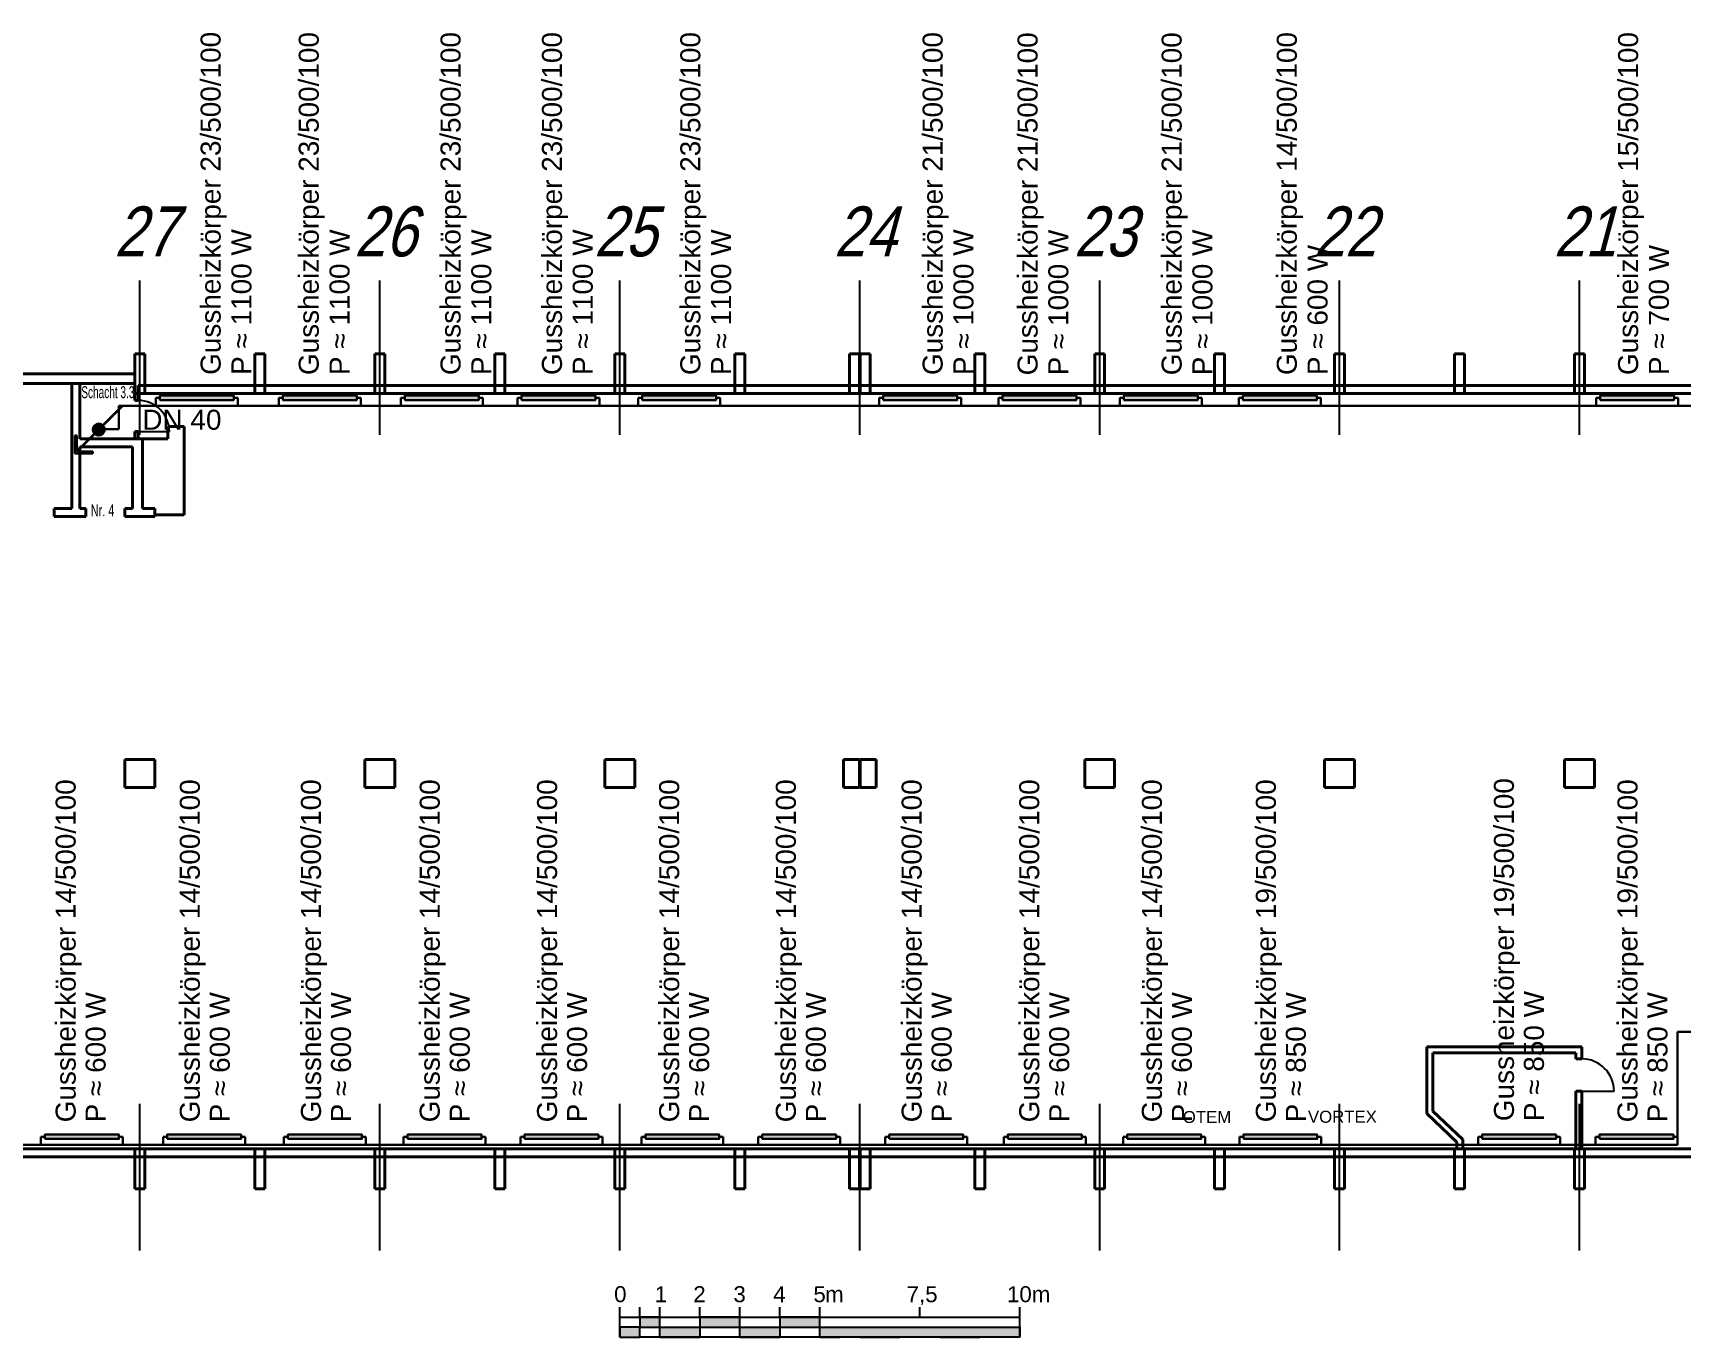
# Model space of a CAD drawing. Header units: millimetres. Extents: x 18890 to 172266, y 49189 to 117799.
# Drawn here: x 93655 to 134870, y 64227 to 96848 of the extents above; entities that cross this region are included whole.
import ezdxf
from ezdxf.enums import TextEntityAlignment as Align

# ---------------------------------------------------------------- set-up
doc = ezdxf.new("R2010")
doc.units = ezdxf.units.MM
doc.linetypes.add('ACAD_ISO10W100', pattern=[18, 12, -3, 0, -3])
for name, color, linetype, lineweight in [('A03_Türen', 254, 'Continuous', 25), ('A0_Grundriß', 7, 'Continuous', 40), ('Heiz Wasser +50 -Heizkörper Rücklauff', 241, 'Continuous', 30), ('Heiz Wasser +60 -Heizkörper Vorlauf', 6, 'Continuous', 30), ('Maßstab', 7, 'Continuous', 25)]:
    doc.layers.add(name, color=color, linetype=linetype, lineweight=lineweight)
for name, color, linetype in [('A06_Text', 7, 'Continuous'), ('A06_Text  -Belegung', 253, 'Continuous'), ('A07_Achslinien', 253, 'ACAD_ISO10W100')]:
    doc.layers.add(name, color=color, linetype=linetype)
doc.styles.get("Standard").update_dxf_attribs({"font": 'arial.ttf'})

msp = doc.modelspace()

# ---------------------------------------------------------------- hatches: boundary and pattern name
at = {"layer": 'Heiz Wasser +50 -Heizkörper Rücklauff'}
h = msp.add_hatch(color=256, dxfattribs=at)
h.dxf.hatch_style = 1
h.paths.add_polyline_path([(95401, 87037, -0.023583), (95411, 87027), (95906, 87522), (95896, 87532)])
h.paths.add_polyline_path([(94749, 86375), (94749, 86775), (94699, 86775), (94699, 86325), (95149, 86325), (95149, 86375)])
h.paths.add_polyline_path([(94759, 86375), (95199, 86815, -0.023583), (95189, 86825), (94749, 86385), (94749, 86375)])
h = msp.add_hatch(color=256, dxfattribs=at)
h.dxf.hatch_style = 1
h.paths.add_polyline_path([(95150, 86926, 0.198912), (95194, 86820), (95406, 87032, 0.668179)])
h.paths.add_polyline_path([(95194, 86820, 0.668179), (95450, 86926, 0.198912), (95406, 87032)])
at = {"layer": 'Heiz Wasser +60 -Heizkörper Vorlauf'}
h = msp.add_hatch(color=256, dxfattribs=at)
h.dxf.hatch_style = 1
h.paths.add_polyline_path([(98678, 87665), (98678, 87775), (96828, 87775), (96828, 87665)])
h = msp.add_hatch(color=256, dxfattribs=at)
h.dxf.hatch_style = 1
h.paths.add_polyline_path([(101751, 87665), (101751, 87775), (99901, 87775), (99901, 87665)])
h = msp.add_hatch(color=256, dxfattribs=at)
h.dxf.hatch_style = 1
h.paths.add_polyline_path([(104803, 87665), (104803, 87775), (102953, 87775), (102953, 87665)])
h = msp.add_hatch(color=256, dxfattribs=at)
h.dxf.hatch_style = 1
h.paths.add_polyline_path([(107722, 87665), (107722, 87775), (105872, 87775), (105872, 87665)])
h = msp.add_hatch(color=256, dxfattribs=at)
h.dxf.hatch_style = 1
h.paths.add_polyline_path([(110737, 87665), (110737, 87775), (108887, 87775), (108887, 87665)])
h = msp.add_hatch(color=256, dxfattribs=at)
h.dxf.hatch_style = 1
h.paths.add_polyline_path([(116769, 87665), (116769, 87775), (114919, 87775), (114919, 87665)])
h = msp.add_hatch(color=256, dxfattribs=at)
h.dxf.hatch_style = 1
h.paths.add_polyline_path([(119748, 87665), (119748, 87775), (117898, 87775), (117898, 87665)])
h = msp.add_hatch(color=256, dxfattribs=at)
h.dxf.hatch_style = 1
h.paths.add_polyline_path([(122782, 87665), (122782, 87775), (120932, 87775), (120932, 87665)])
h = msp.add_hatch(color=256, dxfattribs=at)
h.dxf.hatch_style = 1
h.paths.add_polyline_path([(125765, 87665), (125765, 87775), (123915, 87775), (123915, 87665)])
h = msp.add_hatch(color=256, dxfattribs=at)
h.dxf.hatch_style = 1
h.paths.add_polyline_path([(134695, 87665), (134695, 87775), (132845, 87775), (132845, 87665)])
h = msp.add_hatch(color=256, dxfattribs=at)
h.dxf.hatch_style = 1
h.paths.add_polyline_path([(95803, 69182), (95803, 69292), (93953, 69292), (93953, 69182)])
h = msp.add_hatch(color=256, dxfattribs=at)
h.dxf.hatch_style = 1
h.paths.add_polyline_path([(98858, 69182), (98858, 69292), (97008, 69292), (97008, 69182)])
h = msp.add_hatch(color=256, dxfattribs=at)
h.dxf.hatch_style = 1
h.paths.add_polyline_path([(101880, 69182), (101880, 69292), (100030, 69292), (100030, 69182)])
h = msp.add_hatch(color=256, dxfattribs=at)
h.dxf.hatch_style = 1
h.paths.add_polyline_path([(104874, 69182), (104874, 69292), (103024, 69292), (103024, 69182)])
h = msp.add_hatch(color=256, dxfattribs=at)
h.dxf.hatch_style = 1
h.paths.add_polyline_path([(107794, 69182), (107794, 69292), (105944, 69292), (105944, 69182)])
h = msp.add_hatch(color=256, dxfattribs=at)
h.dxf.hatch_style = 1
h.paths.add_polyline_path([(110819, 69182), (110819, 69292), (108969, 69292), (108969, 69182)])
h = msp.add_hatch(color=256, dxfattribs=at)
h.dxf.hatch_style = 1
h.paths.add_polyline_path([(113741, 69182), (113741, 69292), (111891, 69292), (111891, 69182)])
h = msp.add_hatch(color=256, dxfattribs=at)
h.dxf.hatch_style = 1
h.paths.add_polyline_path([(116918, 69182), (116918, 69292), (115068, 69292), (115068, 69182)])
h = msp.add_hatch(color=256, dxfattribs=at)
h.dxf.hatch_style = 1
h.paths.add_polyline_path([(119881, 69182), (119881, 69292), (118031, 69292), (118031, 69182)])
h = msp.add_hatch(color=256, dxfattribs=at)
h.dxf.hatch_style = 1
h.paths.add_polyline_path([(122872, 69182), (122872, 69292), (121022, 69292), (121022, 69182)])
h = msp.add_hatch(color=256, dxfattribs=at)
h.dxf.hatch_style = 1
h.paths.add_polyline_path([(125774, 69182), (125774, 69292), (123924, 69292), (123924, 69182)])
h = msp.add_hatch(color=256, dxfattribs=at)
h.dxf.hatch_style = 1
h.paths.add_polyline_path([(131744, 69182), (131744, 69292), (129894, 69292), (129894, 69182)])
h = msp.add_hatch(color=256, dxfattribs=at)
h.dxf.hatch_style = 1
h.paths.add_polyline_path([(134678, 69182), (134678, 69292), (132828, 69292), (132828, 69182)])
at = {"layer": 'Maßstab'}
h = msp.add_hatch(color=256, dxfattribs=at)
h.paths.add_polyline_path([(108334, 64477), (108331, 64474), (108331, 64227), (108831, 64227), (108831, 64477)])
h.paths.add_polyline_path([(108831, 64727), (108831, 64477), (109331, 64477), (109331, 64727)])
h.paths.add_polyline_path([(109331, 64477), (109331, 64227), (110331, 64227), (110331, 64477)])
h.paths.add_polyline_path([(110331, 64727), (110331, 64477), (111331, 64477), (111331, 64727)])
h.paths.add_polyline_path([(112331, 64227), (112331, 64477), (111331, 64477), (111331, 64227)])
h.paths.add_polyline_path([(112331, 64727), (112331, 64477), (113331, 64477), (113331, 64727)])
h.paths.add_polyline_path([(118330, 64227), (118330, 64477), (113331, 64477), (113331, 64227)])

# ---------------------------------------------------------------- linework, layer by layer
at = {"layer": 'A03_Türen'}
for p, q in [((96206, 86875), (97066, 86875)), ((132236, 70375), (133196, 70375))]:
    msp.add_line(p, q, dxfattribs=at)
for centre, radius in [((96286, 86875), 780), ((132386, 70375), 810)]:
    msp.add_arc(centre, radius, 0, 90, dxfattribs=at)
at = {"layer": 'A07_Achslinien'}
for p, q in [((96331, 86795), (96331, 90658)), ((102331, 86795), (102331, 90658)), ((108331, 86795), (108331, 90658)), ((114331, 86795), (114331, 90658)), ((120331, 86795), (120331, 90658)), ((126331, 86795), (126331, 90658)), ((132331, 86795), (132331, 90658)), ((96331, 66393), (96331, 70060)), ((96331, 66393), (96331, 70060)), ((102331, 66393), (102331, 70060)), ((108331, 66393), (108331, 70060)), ((114331, 66393), (114331, 70060)), ((120331, 66393), (120331, 70060)), ((126331, 66393), (126331, 70060)), ((132331, 66393), (132331, 70060))]:
    msp.add_line(p, q, dxfattribs=at)
at = {"layer": 'A0_Grundriß'}
for p, q in [((96456, 88825), (96206, 88825)), ((96206, 88825), (96206, 87825)), ((96456, 87825), (96456, 88825)), ((99456, 88825), (99206, 88825)), ((99206, 88825), (99206, 87825)), ((99456, 87825), (99456, 88825)), ((102456, 88825), (102206, 88825)), ((102206, 88825), (102206, 87825)), ((102456, 87825), (102456, 88825)), ((105456, 88825), (105206, 88825)), ((105206, 88825), (105206, 87825)), ((105456, 87825), (105456, 88825)), ((108456, 88825), (108206, 88825)), ((108206, 88825), (108206, 87825)), ((108456, 87825), (108456, 88825)), ((111456, 88825), (111206, 88825)), ((111206, 88825), (111206, 87825)), ((111456, 87825), (111456, 88825)), ((114321, 88825), (114071, 88825)), ((114071, 88825), (114071, 87825)), ((114321, 87825), (114321, 88825)), ((114591, 88825), (114341, 88825)), ((114341, 88825), (114341, 87825)), ((114591, 87825), (114591, 88825)), ((117456, 88825), (117206, 88825)), ((117206, 88825), (117206, 87825)), ((117456, 87825), (117456, 88825)), ((120456, 88825), (120206, 88825)), ((120206, 88825), (120206, 87825)), ((120456, 87825), (120456, 88825)), ((123456, 88825), (123206, 88825)), ((123206, 88825), (123206, 87825)), ((123456, 87825), (123456, 88825)), ((126456, 88825), (126206, 88825)), ((126206, 88825), (126206, 87825)), ((126456, 87825), (126456, 88825)), ((129456, 88825), (129206, 88825)), ((129206, 88825), (129206, 87825)), ((129456, 87825), (129456, 88825)), ((132456, 88825), (132206, 88825)), ((132206, 88825), (132206, 87825)), ((132456, 87825), (132456, 88825)), ((84661, 88325), (96206, 88325)), ((96206, 88325), (96206, 87655)), ((84571, 88075), (96206, 88075)), ((94631, 84955), (94631, 88075)), ((94831, 86695), (94831, 88075)), ((96206, 87825), (96456, 87825)), ((96286, 88025), (96286, 87655)), ((96286, 88025), (102456, 88025)), ((96286, 87825), (138261, 87825)), ((99206, 87825), (99456, 87825)), ((102206, 87825), (102456, 87825)), ((102456, 88025), (105456, 88025)), ((105206, 87825), (105456, 87825)), ((105456, 88025), (108456, 88025)), ((108206, 87825), (108456, 87825)), ((108456, 88025), (111206, 88025)), ((111206, 88025), (114591, 88025)), ((111206, 87825), (111456, 87825)), ((114071, 87825), (114321, 87825)), ((114341, 87825), (114591, 87825)), ((114591, 88025), (117456, 88025)), ((117206, 87825), (117456, 87825)), ((117456, 88025), (120670, 88025)), ((120206, 87825), (120456, 87825)), ((120456, 88025), (123456, 88025)), ((123206, 87825), (123456, 87825)), ((123456, 88025), (126456, 88025)), ((126206, 87825), (126456, 87825)), ((126456, 88025), (129654, 88025)), ((129206, 87825), (129456, 87825)), ((129456, 88025), (132456, 88025)), ((132206, 87825), (132456, 87825)), ((132456, 88025), (135621, 88025)), ((96206, 87655), (96286, 87655)), ((97031, 87005), (97436, 87005)), ((97031, 86695), (97031, 87005)), ((97436, 84795), (97436, 87005)), ((94831, 86695), (97031, 86695)), ((96206, 86875), (96206, 86695)), ((96286, 86875), (96286, 86695)), ((96391, 84955), (96391, 86695)), ((94831, 86495), (96141, 86495)), ((94831, 84955), (94831, 86495)), ((96141, 84955), (96141, 86495)), ((94186, 84755), (94186, 84955)), ((94186, 84955), (94631, 84955)), ((94831, 84955), (94976, 84955)), ((94976, 84755), (94976, 84955)), ((95956, 84755), (95956, 84955)), ((95956, 84955), (96141, 84955)), ((96391, 84955), (96706, 84955)), ((96706, 84755), (96706, 84955)), ((94186, 84755), (94976, 84755)), ((95956, 84755), (96706, 84755)), ((96706, 84795), (97436, 84795)), ((96706, 78675), (95956, 78675)), ((95956, 78675), (95956, 77975)), ((96706, 77975), (96706, 78675)), ((102706, 78675), (101956, 78675)), ((101956, 78675), (101956, 77975)), ((102706, 77975), (102706, 78675)), ((108706, 78675), (107956, 78675)), ((107956, 78675), (107956, 77975)), ((108706, 77975), (108706, 78675)), ((114321, 78675), (113921, 78675)), ((113921, 78675), (113921, 77975)), ((114321, 77975), (114321, 78675)), ((114741, 78675), (114341, 78675)), ((114341, 78675), (114341, 77975)), ((114741, 77975), (114741, 78675)), ((120706, 78675), (119956, 78675)), ((119956, 78675), (119956, 77975)), ((120706, 77975), (120706, 78675)), ((126706, 78675), (125956, 78675)), ((125956, 78675), (125956, 77975)), ((126706, 77975), (126706, 78675)), ((132706, 78675), (131956, 78675)), ((131956, 78675), (131956, 77975)), ((132706, 77975), (132706, 78675)), ((95956, 77975), (96706, 77975)), ((101956, 77975), (102706, 77975)), ((107956, 77975), (108706, 77975)), ((113921, 77975), (114321, 77975)), ((114341, 77975), (114741, 77975)), ((119956, 77975), (120706, 77975)), ((125956, 77975), (126706, 77975)), ((131956, 77975), (132706, 77975)), ((128516, 69815), (128516, 71485)), ((128516, 71485), (132386, 71485)), ((128666, 71335), (132236, 71335)), ((128666, 69878), (128666, 71335)), ((132236, 71185), (132236, 71335)), ((132386, 71185), (132386, 71485)), ((132236, 71185), (132386, 71185)), ((132236, 68935), (132236, 70375)), ((132236, 70375), (132386, 70375)), ((132386, 68935), (132386, 70375)), ((129261, 69105), (128516, 69815)), ((129411, 69168), (128666, 69878)), ((84661, 68935), (138181, 68935)), ((96456, 68935), (96206, 68935)), ((96206, 68935), (96206, 67935)), ((96456, 67935), (96456, 68935)), ((99456, 68935), (99206, 68935)), ((99206, 68935), (99206, 67935)), ((99456, 67935), (99456, 68935)), ((102456, 68935), (102206, 68935)), ((102206, 68935), (102206, 67935)), ((102456, 67935), (102456, 68935)), ((105456, 68935), (105206, 68935)), ((105206, 68935), (105206, 67935)), ((105456, 67935), (105456, 68935)), ((108456, 68935), (108206, 68935)), ((108206, 68935), (108206, 67935)), ((108456, 67935), (108456, 68935)), ((111456, 68935), (111206, 68935)), ((111206, 68935), (111206, 67935)), ((111456, 67935), (111456, 68935)), ((114321, 68935), (114071, 68935)), ((114071, 68935), (114071, 67935)), ((114321, 67935), (114321, 68935)), ((114591, 68935), (114341, 68935)), ((114341, 68935), (114341, 67935)), ((114591, 67935), (114591, 68935)), ((117456, 68935), (117206, 68935)), ((117206, 68935), (117206, 67935)), ((117456, 67935), (117456, 68935)), ((120456, 68935), (120206, 68935)), ((120206, 68935), (120206, 67935)), ((120456, 67935), (120456, 68935)), ((123456, 68935), (123206, 68935)), ((123206, 68935), (123206, 67935)), ((123456, 67935), (123456, 68935)), ((126456, 68935), (126206, 68935)), ((126206, 68935), (126206, 67935)), ((126456, 67935), (126456, 68935)), ((129456, 68935), (129206, 68935)), ((129206, 68935), (129206, 67935)), ((129261, 68935), (129261, 69105)), ((129411, 68935), (129411, 69168)), ((129456, 67935), (129456, 68935)), ((132456, 68935), (132206, 68935)), ((132206, 68935), (132206, 67935)), ((132456, 67935), (132456, 68935)), ((92927, 68735), (96206, 68735)), ((95857, 68735), (99206, 68735)), ((99206, 68735), (102206, 68735)), ((102206, 68735), (105796, 68735)), ((105456, 68735), (108807, 68735)), ((108456, 68735), (111456, 68735)), ((111456, 68735), (114071, 68735)), ((114071, 68735), (117835, 68735)), ((117456, 68735), (120206, 68735)), ((120206, 68735), (123886, 68735)), ((123456, 68735), (135456, 68735)), ((96206, 67935), (96456, 67935)), ((99206, 67935), (99456, 67935)), ((102206, 67935), (102456, 67935)), ((105206, 67935), (105456, 67935)), ((108206, 67935), (108456, 67935)), ((111206, 67935), (111456, 67935)), ((114071, 67935), (114321, 67935)), ((114341, 67935), (114591, 67935)), ((117206, 67935), (117456, 67935)), ((120206, 67935), (120456, 67935)), ((123206, 67935), (123456, 67935)), ((126206, 67935), (126456, 67935)), ((129206, 67935), (129456, 67935)), ((132206, 67935), (132456, 67935))]:
    msp.add_line(p, q, dxfattribs=at)
at = {"layer": 'A0_Grundriß', "ltscale": 0.25}
msp.add_line((96206, 86875), (96286, 86875), dxfattribs=at)
at = {"layer": 'Heiz Wasser +50 -Heizkörper Rücklauff'}
for p, q in [((94749, 86385), (95896, 87532)), ((94759, 86375), (95906, 87522)), ((94699, 86325), (94699, 86775)), ((94699, 86775), (94749, 86775)), ((94749, 86775), (94749, 86375)), ((94699, 86325), (95149, 86325)), ((95149, 86375), (94749, 86375)), ((95149, 86375), (95149, 86325))]:
    msp.add_line(p, q, dxfattribs=at)
msp.add_circle((95300, 86926), 150, dxfattribs=at)
at = {"layer": 'Heiz Wasser +60 -Heizkörper Vorlauf'}
for p, q in [((95804, 87519), (137974, 87519)), ((95804, 87519), (95804, 86933)), ((96828, 87720), (96728, 87720)), ((96728, 87720), (96728, 87519)), ((98678, 87720), (98778, 87720)), ((98778, 87720), (98778, 87519)), ((99901, 87720), (99801, 87720)), ((99801, 87720), (99801, 87519)), ((101751, 87720), (101851, 87720)), ((101851, 87720), (101851, 87519)), ((102953, 87720), (102853, 87720)), ((102853, 87720), (102853, 87519)), ((104803, 87720), (104903, 87720)), ((104903, 87720), (104903, 87519)), ((105872, 87720), (105772, 87720)), ((105772, 87720), (105772, 87519)), ((107722, 87720), (107822, 87720)), ((107822, 87720), (107822, 87519)), ((108887, 87720), (108787, 87720)), ((108787, 87720), (108787, 87519)), ((110737, 87720), (110837, 87720)), ((110837, 87720), (110837, 87519)), ((114919, 87720), (114819, 87720)), ((114819, 87720), (114819, 87519)), ((116769, 87720), (116869, 87720)), ((116869, 87720), (116869, 87519)), ((117898, 87720), (117798, 87720)), ((117798, 87720), (117798, 87519)), ((119748, 87720), (119848, 87720)), ((119848, 87720), (119848, 87519)), ((120932, 87720), (120832, 87720)), ((120832, 87720), (120832, 87519)), ((122782, 87720), (122882, 87720)), ((122882, 87720), (122882, 87519)), ((123915, 87720), (123815, 87720)), ((123815, 87720), (123815, 87519)), ((125765, 87720), (125865, 87720)), ((125865, 87720), (125865, 87519)), ((132845, 87720), (132745, 87720)), ((132745, 87720), (132745, 87519)), ((134695, 87720), (134795, 87720)), ((134795, 87720), (134795, 87519)), ((95804, 86933), (95442, 86933)), ((138495, 71863), (134778, 71861)), ((134778, 71861), (134778, 69035)), ((134778, 69035), (87686, 69035)), ((93953, 69237), (93853, 69237)), ((93853, 69237), (93853, 69035)), ((95803, 69237), (95903, 69237)), ((95903, 69237), (95903, 69035)), ((97008, 69237), (96908, 69237)), ((96908, 69237), (96908, 69035)), ((98858, 69237), (98958, 69237)), ((98958, 69237), (98958, 69035)), ((100030, 69237), (99930, 69237)), ((99930, 69237), (99930, 69035)), ((101880, 69237), (101980, 69237)), ((101980, 69237), (101980, 69035)), ((103024, 69237), (102924, 69237)), ((102924, 69237), (102924, 69035)), ((104874, 69237), (104974, 69237)), ((104974, 69237), (104974, 69035)), ((105944, 69237), (105844, 69237)), ((105844, 69237), (105844, 69035)), ((107794, 69237), (107894, 69237)), ((107894, 69237), (107894, 69035)), ((108969, 69237), (108869, 69237)), ((108869, 69237), (108869, 69035)), ((110819, 69237), (110919, 69237)), ((110919, 69237), (110919, 69035)), ((111891, 69237), (111791, 69237)), ((111791, 69237), (111791, 69035)), ((113741, 69237), (113841, 69237)), ((113841, 69237), (113841, 69035)), ((115068, 69237), (114968, 69237)), ((114968, 69237), (114968, 69035)), ((116918, 69237), (117018, 69237)), ((117018, 69237), (117018, 69035)), ((118031, 69237), (117931, 69237)), ((117931, 69237), (117931, 69035)), ((119881, 69237), (119981, 69237)), ((119981, 69237), (119981, 69035)), ((121022, 69237), (120922, 69237)), ((120922, 69237), (120922, 69035)), ((122872, 69237), (122972, 69237)), ((122972, 69237), (122972, 69035)), ((123924, 69237), (123824, 69237)), ((123824, 69237), (123824, 69035)), ((125774, 69237), (125874, 69237)), ((125874, 69237), (125874, 69035)), ((129894, 69237), (129794, 69237)), ((129794, 69237), (129794, 69035)), ((131744, 69237), (131844, 69237)), ((131844, 69237), (131844, 69035)), ((132828, 69237), (132728, 69237)), ((132728, 69237), (132728, 69035)), ((134678, 69237), (134778, 69237))]:
    msp.add_line(p, q, dxfattribs=at)
for points in [[(96828, 87665), (98678, 87665), (98678, 87775), (96828, 87775)], [(99901, 87665), (101751, 87665), (101751, 87775), (99901, 87775)], [(102953, 87665), (104803, 87665), (104803, 87775), (102953, 87775)], [(105872, 87665), (107722, 87665), (107722, 87775), (105872, 87775)], [(108887, 87665), (110737, 87665), (110737, 87775), (108887, 87775)], [(114919, 87665), (116769, 87665), (116769, 87775), (114919, 87775)], [(117898, 87665), (119748, 87665), (119748, 87775), (117898, 87775)], [(120932, 87665), (122782, 87665), (122782, 87775), (120932, 87775)], [(123915, 87665), (125765, 87665), (125765, 87775), (123915, 87775)], [(132845, 87665), (134695, 87665), (134695, 87775), (132845, 87775)], [(93953, 69182), (95803, 69182), (95803, 69292), (93953, 69292)], [(97008, 69182), (98858, 69182), (98858, 69292), (97008, 69292)], [(100030, 69182), (101880, 69182), (101880, 69292), (100030, 69292)], [(103024, 69182), (104874, 69182), (104874, 69292), (103024, 69292)], [(105944, 69182), (107794, 69182), (107794, 69292), (105944, 69292)], [(108969, 69182), (110819, 69182), (110819, 69292), (108969, 69292)], [(111891, 69182), (113741, 69182), (113741, 69292), (111891, 69292)], [(115068, 69182), (116918, 69182), (116918, 69292), (115068, 69292)], [(118031, 69182), (119881, 69182), (119881, 69292), (118031, 69292)], [(121022, 69182), (122872, 69182), (122872, 69292), (121022, 69292)], [(123924, 69182), (125774, 69182), (125774, 69292), (123924, 69292)], [(129894, 69182), (131744, 69182), (131744, 69292), (129894, 69292)], [(132828, 69182), (134678, 69182), (134678, 69292), (132828, 69292)]]:
    msp.add_lwpolyline(points, close=True, dxfattribs=at)
at = {"layer": 'Maßstab', "ltscale": 0.039687}
for p, q in [((108331, 64477), (108331, 64977)), ((108831, 64727), (108831, 64977)), ((109331, 64727), (109331, 64977)), ((110331, 64727), (110331, 64977)), ((111331, 64727), (111331, 64977)), ((112331, 64727), (112331, 64977)), ((113331, 64727), (113331, 64977)), ((115831, 64727), (115831, 64977)), ((118331, 64352), (118331, 64977)), ((108331, 64352), (108331, 64477)), ((108331, 64227), (108331, 64352)), ((118331, 64477), (118331, 64227)), ((108331, 64227), (108831, 64227)), ((109331, 64227), (108831, 64227)), ((109331, 64227), (110331, 64227)), ((111331, 64227), (110331, 64227)), ((111331, 64227), (112331, 64227)), ((113331, 64227), (112331, 64227)), ((113331, 64227), (113831, 64227)), ((114331, 64227), (113831, 64227)), ((114331, 64227), (115331, 64227)), ((116331, 64227), (115331, 64227)), ((116331, 64227), (117331, 64227)), ((118331, 64227), (117331, 64227))]:
    msp.add_line(p, q, dxfattribs=at)
at = {"layer": 'Maßstab'}
msp.add_line((108331, 64727), (118331, 64727), dxfattribs=at)
at = {"layer": 'Maßstab', "ltscale": 0.25}
for p, q in [((114328, 64227), (114331, 64230)), ((116330, 64227), (116331, 64228)), ((118330, 64227), (118331, 64228))]:
    msp.add_line(p, q, dxfattribs=at)
at = {"layer": 'Maßstab'}
for points in [[(108831, 64477), (109331, 64477), (109331, 64727), (108831, 64727)], [(110331, 64477), (111331, 64477), (111331, 64727), (110331, 64727)], [(112331, 64477), (113331, 64477), (113331, 64727), (112331, 64727)], [(108331, 64227), (108831, 64227), (108831, 64477), (108331, 64477)], [(109331, 64477), (110331, 64477), (110331, 64227), (109331, 64227)], [(111331, 64477), (112331, 64477), (112331, 64227), (111331, 64227)], [(113331, 64477), (118330, 64477), (118330, 64227), (113331, 64227)]]:
    msp.add_lwpolyline(points, close=True, dxfattribs=at)

# ---------------------------------------------------------------- texts
at = {"layer": 'A06_Text', "width": 0.6}
msp.add_text('Schacht 3.3', height=300, dxfattribs=at).set_placement((94864, 87712))
at = {"layer": 'A06_Text', "lineweight": 25, "width": 0.65}
msp.add_text('Nr. 4', height=300, dxfattribs=at).set_placement((95100, 84755))
at = {"layer": 'A06_Text  -Belegung'}
for s, p in [('OTEM', (122411, 69581)), ('VORTEX', (125540, 69588))]:
    msp.add_text(s, height=300, dxfattribs=at).set_placement(p)
at = {"layer": 'A07_Achslinien', "color": 7, "linetype": 'Continuous', "oblique": 15, "width": 0.8}
for s, p in [('27', (96463, 91258)), ('26', (102463, 91258)), ('25', (108462, 91258)), ('24', (114462, 91258)), ('23', (120463, 91258)), ('22', (126463, 91258)), ('21', (132464, 91258))]:
    msp.add_text(s, height=1250, dxfattribs=at).set_placement(p, align=Align.CENTER)
at = {"layer": 'Heiz Wasser +50 -Heizkörper Rücklauff', "insert": (96390, 87423), "char_height": 500, "attachment_point": 1}
msp.add_mtext_dynamic_manual_height_columns('DN 40', width=10440.86, gutter_width=12.5, heights=[1203], dxfattribs=at)
at = {"layer": 'Heiz Wasser +60 -Heizkörper Vorlauf', "char_height": 500, "attachment_point": 1, "rotation": 90}
for s, insert in [('Gussheizkörper 23/500/100', (97848, 88295)), ('Gussheizkörper 23/500/100', (100301, 88290)), ('Gussheizkörper 23/500/100', (103848, 88290)), ('Gussheizkörper 23/500/100', (106384, 88290)), ('Gussheizkörper 23/500/100', (109844, 88290)), ('Gussheizkörper 21/500/100', (115904, 88290)), ('Gussheizkörper 21/500/100', (118278, 88283)), ('Gussheizkörper 21/500/100', (121881, 88285)), ('Gussheizkörper 14/500/100', (124761, 88290)), ('Gussheizkörper 15/500/100', (133296, 88290)), ('P ≈ 1100 W', (98618, 88295)), ('P ≈ 1100 W', (101071, 88290)), ('P ≈ 1100 W', (104617, 88290)), ('P ≈ 1100 W', (107154, 88290)), ('P ≈ 1100 W', (110613, 88290)), ('P ≈ 1000 W', (116674, 88290)), ('P ≈ 1000 W', (119047, 88283)), ('P ≈ 1000 W', (122650, 88285)), ('P ≈ 600 W', (125530, 88290)), ('P ≈ 700 W', (134066, 88290)), ('Gussheizkörper 14/500/100', (94222, 69598)), ('Gussheizkörper 14/500/100', (97327, 69598)), ('Gussheizkörper 14/500/100', (100357, 69598)), ('Gussheizkörper 14/500/100', (103327, 69598)), ('Gussheizkörper 14/500/100', (106261, 69598)), ('Gussheizkörper 14/500/100', (109315, 69598)), ('Gussheizkörper 14/500/100', (112233, 69598)), ('Gussheizkörper 14/500/100', (115379, 69598)), ('Gussheizkörper 14/500/100', (118320, 69598)), ('Gussheizkörper 14/500/100', (121387, 69598)), ('Gussheizkörper 19/500/100', (124237, 69598)), ('Gussheizkörper 19/500/100', (130191, 69627)), ('Gussheizkörper 19/500/100', (133281, 69598)), ('P ≈ 600 W', (94972, 69598)), ('P ≈ 600 W', (98077, 69598)), ('P ≈ 600 W', (101107, 69598)), ('P ≈ 600 W', (104077, 69598)), ('P ≈ 600 W', (107011, 69598)), ('P ≈ 600 W', (110065, 69598)), ('P ≈ 600 W', (112983, 69598)), ('P ≈ 600 W', (116129, 69598)), ('P ≈ 600 W', (119070, 69598)), ('P ≈ 600 W', (122137, 69598)), ('P ≈ 850 W', (124987, 69598)), ('P ≈ 850 W', (130941, 69627)), ('P ≈ 850 W', (134031, 69598))]:
    msp.add_mtext_dynamic_manual_height_columns(s, width=10440.86, gutter_width=12.5, heights=[1203], dxfattribs=dict(at, insert=insert))
at = {"layer": 'Maßstab', "ltscale": 0.039687}
for s, p in [('0', (108188, 65099)), ('1', (109205, 65099)), ('2', (110168, 65099)), ('3', (111171, 65099)), ('4', (112168, 65099)), ('5', (113172, 65099)), ('m', (113463, 65099)), ('7,5', (115502, 65099)), ('10  ', (118012, 65099)), ('m', (118632, 65099))]:
    msp.add_text(s, height=400, dxfattribs=at).set_placement(p)

doc.saveas('drawing.dxf')
